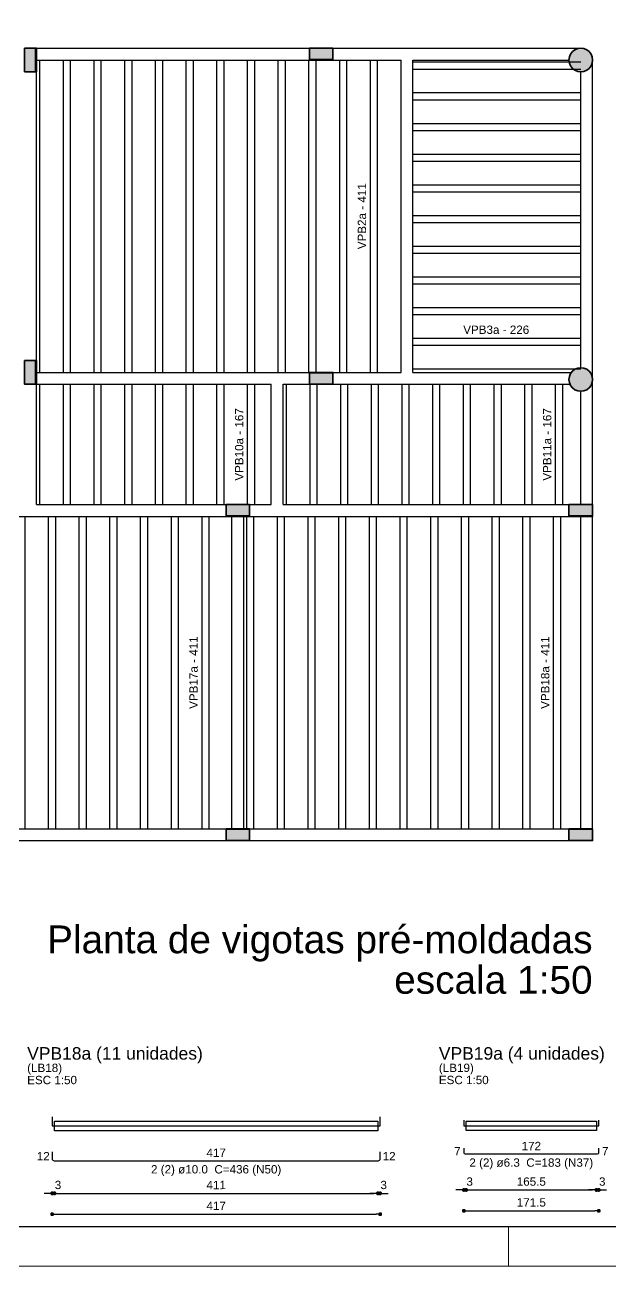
# Model space of a CAD drawing. Header units: millimetres. Extents: x 0 to 84.1, y 0 to 59.4.
# Drawn here: x 35.8 to 50.69, y 0 to 31.55 of the extents above; entities that cross this region are included whole.
import ezdxf

# ---------------------------------------------------------------- set-up
doc = ezdxf.new("R2010")
doc.units = ezdxf.units.MM
doc.header["$MEASUREMENT"] = 0
doc.layers.get('0').update_dxf_attribs({"color": 1, "lineweight": 13})
for name, color, linetype, lineweight in [('Descrição da armadura', 2, 'Continuous', 20), ('DT-Forma', 4, 'Continuous', 30), ('DT-Título', 3, 'Continuous', 25), ('FO-Pilares', 5, 'Continuous', 35), ('FO-Textos das lajes', 3, 'Continuous', 25), ('FO-Vigas', 3, 'Continuous', 25), ('FOLHA EXTERNA', 1, 'Continuous', 13), ('Folha_padrão', 3, 'Continuous', 25), ('Textos armaduras', 1, 'Continuous', 13)]:
    doc.layers.add(name, color=color, linetype=linetype, lineweight=lineweight)
for name, color, linetype in [('DT-Armadura positiva', 170, 'Continuous'), ('DT-Cotas', 12, 'Continuous'), ('FO-Hachuras das lajes', 254, 'Continuous'), ('FO-Hachuras dos pilares', 18, 'Continuous')]:
    doc.layers.add(name, color=color, linetype=linetype)
doc.styles.add('Arial', font='')
doc.styles.get('Arial').set_extended_font_data('Arial')
doc.dimstyles.new('UM_50.000000', dxfattribs={"dimtxt": 0.18, "dimasz": 0.1, "dimexe": 0.1, "dimexo": 0.2, "dimgap": 0, "dimtad": 1, "dimtih": 1, "dimtoh": 1, "dimdec": 1, "dimlfac": 50, "dimzin": 0, "dimdsep": 46, "dimtxsty": 'Standard', "dimcen": 0.09, "dimdle": 0.1, "dimadec": 1, "dimazin": 2, "dimtfac": 1, "dimtdec": 4, "dimtofl": 0, "dimtmove": 0, "dimatfit": 3, "dimfxl": 1, "dimtolj": 1, "dimarcsym": 0})

# ---------------------------------------------------------------- blocks, each defined once
blk = doc.blocks.new('_Dot')
at = {"color": 0, "linetype": 'ByBlock', "lineweight": -2}
blk.add_line((-0.5, 0), (-1, 0), dxfattribs=at)
at = {"color": 0, "linetype": 'ByBlock', "const_width": 0.5}
blk.add_lwpolyline([(-0.25, 0, 1), (0.25, 0, 1)], format="xyb", close=True, dxfattribs=at)
blk = doc.blocks.new('*D84')
at = {"layer": 'Defpoints', "color": 0}
for p in [(36.5, 1.321), (44.84, 1.321), (44.84, 1.321)]:
    blk.add_point(p, dxfattribs=at)
at = {"layer": 'DT-Cotas', "color": 0, "lineweight": -2}
blk.add_line((36.6, 1.321), (44.74, 1.321), dxfattribs=at)
at = {"layer": 'DT-Cotas', "color": 0, "lineweight": -2, "xscale": 0.1, "yscale": 0.1, "zscale": 0.1, "rotation": 180}
blk.add_blockref('_Dot', (36.5, 1.321), dxfattribs=at)
at = {"layer": 'DT-Cotas', "color": 0, "lineweight": -2, "xscale": 0.1, "yscale": 0.1, "zscale": 0.1}
blk.add_blockref('_Dot', (44.84, 1.321), dxfattribs=at)
at = {"layer": 'DT-Cotas', "insert": (40.67, 1.533), "char_height": 0.2118, "attachment_point": 5, "rotation": 0.0057, "style": 'Arial'}
blk.add_mtext('\\A1;417', dxfattribs=at)
blk = doc.blocks.new('*D85')
at = {"layer": 'Defpoints', "color": 0}
for p in [(36.5, 1.851), (36.56, 1.851), (36.56, 1.851)]:
    blk.add_point(p, dxfattribs=at)
at = {"layer": 'DT-Cotas', "color": 0, "lineweight": -2}
for p, q in [((36.4, 1.851), (36.3, 1.851)), ((36.66, 1.851), (36.76, 1.851))]:
    blk.add_line(p, q, dxfattribs=at)
at = {"layer": 'DT-Cotas', "color": 0, "lineweight": -2, "xscale": 0.1, "yscale": 0.1, "zscale": 0.1}
blk.add_blockref('_Dot', (36.5, 1.851), dxfattribs=at)
at = {"layer": 'DT-Cotas', "color": 0, "lineweight": -2, "xscale": 0.1, "yscale": 0.1, "zscale": 0.1, "rotation": 180}
blk.add_blockref('_Dot', (36.56, 1.851), dxfattribs=at)
at = {"layer": 'DT-Cotas', "insert": (36.648, 2.063), "char_height": 0.2118, "attachment_point": 5, "rotation": 0.0057, "style": 'Arial'}
blk.add_mtext('\\A1;3', dxfattribs=at)
blk = doc.blocks.new('*D86')
at = {"layer": 'Defpoints', "color": 0}
for p in [(36.56, 1.851), (44.78, 1.851), (44.78, 1.851)]:
    blk.add_point(p, dxfattribs=at)
at = {"layer": 'DT-Cotas', "color": 0, "lineweight": -2}
blk.add_line((36.66, 1.851), (44.68, 1.851), dxfattribs=at)
at = {"layer": 'DT-Cotas', "color": 0, "lineweight": -2, "xscale": 0.1, "yscale": 0.1, "zscale": 0.1, "rotation": 180}
blk.add_blockref('_Dot', (36.56, 1.851), dxfattribs=at)
at = {"layer": 'DT-Cotas', "color": 0, "lineweight": -2, "xscale": 0.1, "yscale": 0.1, "zscale": 0.1}
blk.add_blockref('_Dot', (44.78, 1.851), dxfattribs=at)
at = {"layer": 'DT-Cotas', "insert": (40.67, 2.063), "char_height": 0.2118, "attachment_point": 5, "rotation": 0.0057, "style": 'Arial'}
blk.add_mtext('\\A1;411', dxfattribs=at)
blk = doc.blocks.new('*D87')
at = {"layer": 'Defpoints', "color": 0}
for p in [(44.78, 1.851), (44.84, 1.851), (44.84, 1.851)]:
    blk.add_point(p, dxfattribs=at)
at = {"layer": 'DT-Cotas', "color": 0, "lineweight": -2}
for p, q in [((44.68, 1.851), (44.58, 1.851)), ((44.94, 1.851), (45.04, 1.851))]:
    blk.add_line(p, q, dxfattribs=at)
at = {"layer": 'DT-Cotas', "color": 0, "lineweight": -2, "xscale": 0.1, "yscale": 0.1, "zscale": 0.1}
blk.add_blockref('_Dot', (44.78, 1.851), dxfattribs=at)
at = {"layer": 'DT-Cotas', "color": 0, "lineweight": -2, "xscale": 0.1, "yscale": 0.1, "zscale": 0.1, "rotation": 180}
blk.add_blockref('_Dot', (44.84, 1.851), dxfattribs=at)
at = {"layer": 'DT-Cotas', "insert": (44.928, 2.063), "char_height": 0.2118, "attachment_point": 5, "rotation": 0.0057, "style": 'Arial'}
blk.add_mtext('\\A1;3', dxfattribs=at)
blk = doc.blocks.new('*D88')
at = {"layer": 'Defpoints', "color": 0}
for p in [(46.967, 1.407), (50.397, 1.407), (50.397, 1.407)]:
    blk.add_point(p, dxfattribs=at)
at = {"layer": 'DT-Cotas', "color": 0, "lineweight": -2}
blk.add_line((47.067, 1.407), (50.297, 1.407), dxfattribs=at)
at = {"layer": 'DT-Cotas', "color": 0, "lineweight": -2, "xscale": 0.1, "yscale": 0.1, "zscale": 0.1, "rotation": 180}
blk.add_blockref('_Dot', (46.967, 1.407), dxfattribs=at)
at = {"layer": 'DT-Cotas', "color": 0, "lineweight": -2, "xscale": 0.1, "yscale": 0.1, "zscale": 0.1}
blk.add_blockref('_Dot', (50.397, 1.407), dxfattribs=at)
at = {"layer": 'DT-Cotas', "insert": (48.682, 1.619), "char_height": 0.2118, "attachment_point": 5, "rotation": 0.0057, "style": 'Arial'}
blk.add_mtext('\\A1;171.5', dxfattribs=at)
blk = doc.blocks.new('*D89')
at = {"layer": 'Defpoints', "color": 0}
for p in [(46.967, 1.937), (47.027, 1.937), (47.027, 1.937)]:
    blk.add_point(p, dxfattribs=at)
at = {"layer": 'DT-Cotas', "color": 0, "lineweight": -2}
for p, q in [((46.867, 1.937), (46.767, 1.937)), ((47.127, 1.937), (47.227, 1.937))]:
    blk.add_line(p, q, dxfattribs=at)
at = {"layer": 'DT-Cotas', "color": 0, "lineweight": -2, "xscale": 0.1, "yscale": 0.1, "zscale": 0.1}
blk.add_blockref('_Dot', (46.967, 1.937), dxfattribs=at)
at = {"layer": 'DT-Cotas', "color": 0, "lineweight": -2, "xscale": 0.1, "yscale": 0.1, "zscale": 0.1, "rotation": 180}
blk.add_blockref('_Dot', (47.027, 1.937), dxfattribs=at)
at = {"layer": 'DT-Cotas', "insert": (47.115, 2.149), "char_height": 0.2118, "attachment_point": 5, "rotation": 0.0057, "style": 'Arial'}
blk.add_mtext('\\A1;3', dxfattribs=at)
blk = doc.blocks.new('*D90')
at = {"layer": 'Defpoints', "color": 0}
for p in [(47.027, 1.937), (50.337, 1.937), (50.337, 1.937)]:
    blk.add_point(p, dxfattribs=at)
at = {"layer": 'DT-Cotas', "color": 0, "lineweight": -2}
blk.add_line((47.127, 1.937), (50.237, 1.937), dxfattribs=at)
at = {"layer": 'DT-Cotas', "color": 0, "lineweight": -2, "xscale": 0.1, "yscale": 0.1, "zscale": 0.1, "rotation": 180}
blk.add_blockref('_Dot', (47.027, 1.937), dxfattribs=at)
at = {"layer": 'DT-Cotas', "color": 0, "lineweight": -2, "xscale": 0.1, "yscale": 0.1, "zscale": 0.1}
blk.add_blockref('_Dot', (50.337, 1.937), dxfattribs=at)
at = {"layer": 'DT-Cotas', "insert": (48.682, 2.149), "char_height": 0.2118, "attachment_point": 5, "rotation": 0.0057, "style": 'Arial'}
blk.add_mtext('\\A1;165.5', dxfattribs=at)
blk = doc.blocks.new('*D91')
at = {"layer": 'Defpoints', "color": 0}
for p in [(50.337, 1.937), (50.397, 1.937), (50.397, 1.937)]:
    blk.add_point(p, dxfattribs=at)
at = {"layer": 'DT-Cotas', "color": 0, "lineweight": -2}
for p, q in [((50.237, 1.937), (50.137, 1.937)), ((50.497, 1.937), (50.597, 1.937))]:
    blk.add_line(p, q, dxfattribs=at)
at = {"layer": 'DT-Cotas', "color": 0, "lineweight": -2, "xscale": 0.1, "yscale": 0.1, "zscale": 0.1}
blk.add_blockref('_Dot', (50.337, 1.937), dxfattribs=at)
at = {"layer": 'DT-Cotas', "color": 0, "lineweight": -2, "xscale": 0.1, "yscale": 0.1, "zscale": 0.1, "rotation": 180}
blk.add_blockref('_Dot', (50.397, 1.937), dxfattribs=at)
at = {"layer": 'DT-Cotas', "insert": (50.485, 2.149), "char_height": 0.2118, "attachment_point": 5, "rotation": 0.0057, "style": 'Arial'}
blk.add_mtext('\\A1;3', dxfattribs=at)

msp = doc.modelspace()

# ---------------------------------------------------------------- hatches: boundary and pattern name
at = {"layer": 'FO-Hachuras dos pilares', "linetype": 'Continuous'}
for points in [[(36.08, 30.9547), (35.8, 30.9547), (35.8, 30.3547), (36.08, 30.3547), (36.08, 30.9547)], [(43.04, 30.9547), (43.04, 30.8147), (43.04, 30.6747), (43.34, 30.6747), (43.64, 30.6747), (43.64, 30.8147), (43.64, 30.9547), (43.34, 30.9547)], [(50.24, 30.6547), (50.2298, 30.7324), (50.1998, 30.8047), (50.1521, 30.8669), (50.09, 30.9146), (50.0176, 30.9445), (49.94, 30.9547), (49.8624, 30.9445), (49.79, 30.9146), (49.7279, 30.8669), (49.6802, 30.8047), (49.6502, 30.7324), (49.64, 30.6547), (49.6502, 30.5771), (49.6802, 30.5047), (49.7279, 30.4426), (49.79, 30.3949), (49.8624, 30.365), (49.94, 30.3547), (50.0176, 30.365), (50.09, 30.3949), (50.1521, 30.4426), (50.1998, 30.5047), (50.2298, 30.5771)], [(36.08, 23.0147), (35.8, 23.0147), (35.8, 22.4147), (36.08, 22.4147), (36.08, 23.0147)], [(50.24, 22.5347), (50.2298, 22.6124), (50.1998, 22.6847), (50.1521, 22.7469), (50.09, 22.7946), (50.0176, 22.8245), (49.94, 22.8347), (49.8624, 22.8245), (49.79, 22.7946), (49.7279, 22.7469), (49.6802, 22.6847), (49.6502, 22.6124), (49.64, 22.5347), (49.6502, 22.4571), (49.6802, 22.3847), (49.7279, 22.3226), (49.79, 22.2749), (49.8624, 22.245), (49.94, 22.2347), (50.0176, 22.245), (50.09, 22.2749), (50.1521, 22.3226), (50.1998, 22.3847), (50.2298, 22.4571)], [(43.64, 22.6947), (43.04, 22.6947), (43.04, 22.4147), (43.64, 22.4147), (43.64, 22.6947)], [(40.92, 19.3547), (40.92, 19.2147), (40.92, 19.0747), (41.22, 19.0747), (41.52, 19.0747), (41.52, 19.2147), (41.52, 19.3547), (41.22, 19.3547)], [(49.64, 19.3547), (49.64, 19.2147), (49.64, 19.0747), (49.94, 19.0747), (50.24, 19.0747), (50.24, 19.2147), (50.24, 19.3547), (49.94, 19.3547)], [(41.52, 11.0947), (40.92, 11.0947), (40.92, 10.8147), (41.52, 10.8147), (41.52, 11.0947)], [(50.24, 11.0947), (49.64, 11.0947), (49.64, 10.8147), (50.24, 10.8147), (50.24, 11.0947)]]:
    msp.add_hatch(color=256, dxfattribs=at).paths.add_polyline_path(points)

# ---------------------------------------------------------------- linework, layer by layer
at = {"layer": 'DT-Armadura positiva'}
for p, q in [((36.5002, 3.7934), (36.5002, 3.5634)), ((44.8402, 3.5634), (44.8402, 3.7934)), ((36.5002, 3.5634), (44.8402, 3.5634)), ((46.9672, 3.7092), (46.9672, 3.5643)), ((46.9672, 3.5643), (50.3972, 3.5643)), ((50.3972, 3.5643), (50.3972, 3.7092)), ((36.5002, 2.9098), (36.5002, 2.7298)), ((44.8402, 2.7298), (44.8402, 2.9098)), ((46.9672, 2.9958), (46.9672, 2.8824)), ((46.9987, 2.8509), (50.3657, 2.8509)), ((50.3972, 2.8824), (50.3972, 2.9958)), ((36.5502, 2.6798), (44.7902, 2.6798))]:
    msp.add_line(p, q, dxfattribs=at)
for centre, radius, start, end in [((46.9987, 2.8824), 0.0315, 180, 270), ((50.3657, 2.8824), 0.0315, 270, 0), ((36.5502, 2.7298), 0.05, 180, 270), ((44.7902, 2.7298), 0.05, 270, 0)]:
    msp.add_arc(centre, radius, start, end, dxfattribs=at)
at = {"layer": 'DT-Forma'}
for points in [[(36.5602, 3.4434), (36.5602, 3.6834), (44.7802, 3.6834), (44.7802, 3.4434), (36.5602, 3.4434)], [(47.0272, 3.4443), (47.0272, 3.6843), (50.3372, 3.6843), (50.3372, 3.4443), (47.0272, 3.4443)]]:
    msp.add_lwpolyline(points, close=True, dxfattribs=at)
at = {"layer": 'FO-Hachuras das lajes'}
for p, q in [((36.19, 29.7047), (36.19, 30.6547)), ((36.79, 29.7047), (36.79, 30.6547)), ((36.97, 29.7047), (36.97, 30.6547)), ((37.57, 29.7047), (37.57, 30.6547)), ((37.75, 29.7047), (37.75, 30.6547)), ((38.35, 29.7047), (38.35, 30.6547)), ((38.53, 29.7047), (38.53, 30.6547)), ((39.13, 29.7047), (39.13, 30.6547)), ((39.31, 29.7047), (39.31, 30.6547)), ((39.91, 29.7047), (39.91, 30.6547)), ((40.09, 29.7047), (40.09, 30.6547)), ((40.69, 29.7047), (40.69, 30.6547)), ((40.87, 29.7047), (40.87, 30.6547)), ((41.47, 29.7047), (41.47, 30.6547)), ((41.65, 29.7047), (41.65, 30.6547)), ((42.25, 29.7047), (42.25, 30.6547)), ((42.43, 29.7047), (42.43, 30.6547)), ((43.03, 29.7047), (43.03, 30.6547)), ((43.21, 29.7047), (43.21, 30.6547)), ((43.81, 29.7047), (43.81, 30.6547)), ((43.99, 29.7047), (43.99, 30.6547)), ((44.59, 29.7047), (44.59, 30.6547)), ((44.77, 29.7047), (44.77, 30.6547)), ((45.37, 29.7047), (45.37, 30.6547)), ((45.67, 30.6047), (49.94, 30.6047)), ((45.67, 30.4247), (49.94, 30.4247)), ((36.19, 22.7147), (36.19, 29.7047)), ((36.79, 22.7147), (36.79, 29.7047)), ((36.97, 22.7147), (36.97, 29.7047)), ((37.57, 22.7147), (37.57, 29.7047)), ((37.75, 22.7147), (37.75, 29.7047)), ((38.35, 22.7147), (38.35, 29.7047)), ((38.53, 22.7147), (38.53, 29.7047)), ((39.13, 22.7147), (39.13, 29.7047)), ((39.31, 22.7147), (39.31, 29.7047)), ((39.91, 22.7147), (39.91, 29.7047)), ((40.09, 22.7147), (40.09, 29.7047)), ((40.69, 22.7147), (40.69, 29.7047)), ((40.87, 22.7147), (40.87, 29.7047)), ((41.47, 22.7147), (41.47, 29.7047)), ((41.65, 22.7147), (41.65, 29.7047)), ((42.25, 22.7147), (42.25, 29.7047)), ((42.43, 22.7147), (42.43, 29.7047)), ((43.03, 22.7147), (43.03, 29.7047)), ((43.21, 22.7147), (43.21, 29.7047)), ((43.81, 22.7147), (43.81, 29.7047)), ((43.99, 22.7147), (43.99, 29.7047)), ((44.59, 22.7147), (44.59, 29.7047)), ((44.77, 22.7147), (44.77, 29.7047)), ((45.37, 22.7147), (45.37, 29.7047)), ((45.67, 29.8247), (49.94, 29.8247)), ((45.67, 29.6447), (49.94, 29.6447)), ((45.67, 29.0447), (49.94, 29.0447)), ((45.67, 28.8647), (49.94, 28.8647)), ((45.67, 28.2647), (49.94, 28.2647)), ((45.67, 28.0847), (49.94, 28.0847)), ((45.67, 27.4847), (49.94, 27.4847)), ((45.67, 27.3047), (49.94, 27.3047)), ((45.67, 26.7047), (49.94, 26.7047)), ((45.67, 26.5247), (49.94, 26.5247)), ((45.67, 25.9247), (49.94, 25.9247)), ((45.67, 25.7447), (49.94, 25.7447)), ((45.67, 25.1447), (49.94, 25.1447)), ((45.67, 24.9647), (49.94, 24.9647)), ((45.67, 24.3647), (49.94, 24.3647)), ((45.67, 24.1847), (49.94, 24.1847)), ((45.67, 23.5847), (49.94, 23.5847)), ((45.67, 23.4047), (49.94, 23.4047)), ((45.67, 22.8047), (49.94, 22.8047)), ((36.19, 20.6047), (36.19, 22.4147)), ((36.79, 20.6047), (36.79, 22.4147)), ((36.97, 20.6047), (36.97, 22.4147)), ((37.57, 20.6047), (37.57, 22.4147)), ((37.75, 20.6047), (37.75, 22.4147)), ((38.35, 20.6047), (38.35, 22.4147)), ((38.53, 20.6047), (38.53, 22.4147)), ((39.13, 20.6047), (39.13, 22.4147)), ((39.31, 20.6047), (39.31, 22.4147)), ((39.91, 20.6047), (39.91, 22.4147)), ((40.09, 20.6047), (40.09, 22.4147)), ((40.69, 20.6047), (40.69, 22.4147)), ((40.87, 20.6047), (40.87, 22.4147)), ((41.47, 20.6047), (41.47, 22.4147)), ((41.65, 20.6047), (41.65, 22.4147)), ((42.46, 20.6047), (42.46, 22.4147)), ((43.06, 20.6047), (43.06, 22.4147)), ((43.24, 20.6047), (43.24, 22.4147)), ((43.84, 20.6047), (43.84, 22.4147)), ((44.02, 20.6047), (44.02, 22.4147)), ((44.62, 20.6047), (44.62, 22.4147)), ((44.8, 20.6047), (44.8, 22.4147)), ((45.4, 20.6047), (45.4, 22.4147)), ((45.58, 20.6047), (45.58, 22.4147)), ((46.18, 20.6047), (46.18, 22.4147)), ((46.36, 20.6047), (46.36, 22.4147)), ((46.96, 20.6047), (46.96, 22.4147)), ((47.14, 20.6047), (47.14, 22.4147)), ((47.74, 20.6047), (47.74, 22.4147)), ((47.92, 20.6047), (47.92, 22.4147)), ((48.52, 20.6047), (48.52, 22.4147)), ((48.7, 20.6047), (48.7, 22.4147)), ((49.3, 20.6047), (49.3, 22.4147)), ((49.48, 20.6047), (49.48, 22.4147)), ((36.19, 19.3547), (36.19, 20.6047)), ((36.79, 19.3547), (36.79, 20.6047)), ((36.97, 19.3547), (36.97, 20.6047)), ((37.57, 19.3547), (37.57, 20.6047)), ((37.75, 19.3547), (37.75, 20.6047)), ((38.35, 19.3547), (38.35, 20.6047)), ((38.53, 19.3547), (38.53, 20.6047)), ((39.13, 19.3547), (39.13, 20.6047)), ((39.31, 19.3547), (39.31, 20.6047)), ((39.91, 19.3547), (39.91, 20.6047)), ((40.09, 19.3547), (40.09, 20.6047)), ((40.69, 19.3547), (40.69, 20.6047)), ((40.87, 19.3547), (40.87, 20.6047)), ((41.47, 19.3547), (41.47, 20.6047)), ((41.65, 19.3547), (41.65, 20.6047)), ((42.46, 19.3547), (42.46, 20.6047)), ((43.06, 19.3547), (43.06, 20.6047)), ((43.24, 19.3547), (43.24, 20.6047)), ((43.84, 19.3547), (43.84, 20.6047)), ((44.02, 19.3547), (44.02, 20.6047)), ((44.62, 19.3547), (44.62, 20.6047)), ((44.8, 19.3547), (44.8, 20.6047)), ((45.4, 19.3547), (45.4, 20.6047)), ((45.58, 19.3547), (45.58, 20.6047)), ((46.18, 19.3547), (46.18, 20.6047)), ((46.36, 19.3547), (46.36, 20.6047)), ((46.96, 19.3547), (46.96, 20.6047)), ((47.14, 19.3547), (47.14, 20.6047)), ((47.74, 19.3547), (47.74, 20.6047)), ((47.92, 19.3547), (47.92, 20.6047)), ((48.52, 19.3547), (48.52, 20.6047)), ((48.7, 19.3547), (48.7, 20.6047)), ((49.3, 19.3547), (49.3, 20.6047)), ((49.48, 19.3547), (49.48, 20.6047)), ((35.81, 11.1147), (35.81, 19.0547)), ((36.41, 11.1147), (36.41, 19.0547)), ((36.59, 11.1147), (36.59, 19.0547)), ((37.19, 11.1147), (37.19, 19.0547)), ((37.37, 11.1147), (37.37, 19.0547)), ((37.97, 11.1147), (37.97, 19.0547)), ((38.15, 11.1147), (38.15, 19.0547)), ((38.75, 11.1147), (38.75, 19.0547)), ((38.93, 11.1147), (38.93, 19.0547)), ((39.53, 11.1147), (39.53, 19.0547)), ((39.71, 11.1147), (39.71, 19.0547)), ((40.31, 11.1147), (40.31, 19.0547)), ((40.49, 11.1147), (40.49, 19.0547)), ((41.45, 11.1147), (41.45, 19.0547)), ((41.63, 11.1147), (41.63, 19.0547)), ((42.23, 11.1147), (42.23, 19.0547)), ((42.41, 11.1147), (42.41, 19.0547)), ((43.01, 11.1147), (43.01, 19.0547)), ((43.19, 11.1147), (43.19, 19.0547)), ((43.79, 11.1147), (43.79, 19.0547)), ((43.97, 11.1147), (43.97, 19.0547)), ((44.57, 11.1147), (44.57, 19.0547)), ((44.75, 11.1147), (44.75, 19.0547)), ((45.35, 11.1147), (45.35, 19.0547)), ((45.53, 11.1147), (45.53, 19.0547)), ((46.13, 11.1147), (46.13, 19.0547)), ((46.31, 11.1147), (46.31, 19.0547)), ((46.91, 11.1147), (46.91, 19.0547)), ((47.09, 11.1147), (47.09, 19.0547)), ((47.69, 11.1147), (47.69, 19.0547)), ((47.87, 11.1147), (47.87, 19.0547)), ((48.47, 11.1147), (48.47, 19.0547)), ((48.65, 11.1147), (48.65, 19.0547)), ((49.25, 11.1147), (49.25, 19.0547)), ((49.43, 11.1147), (49.43, 19.0547))]:
    msp.add_line(p, q, dxfattribs=at)
at = {"layer": 'FO-Hachuras dos pilares'}
for p, q in [((36.08, 30.3547), (36.08, 30.9547)), ((43.04, 30.6747), (43.64, 30.6747)), ((36.08, 22.4147), (36.08, 23.0147)), ((43.64, 22.6947), (43.04, 22.6947)), ((40.92, 19.0747), (41.52, 19.0747)), ((49.64, 19.0747), (50.24, 19.0747)), ((41.52, 11.0947), (40.92, 11.0947)), ((50.24, 11.0947), (49.64, 11.0947))]:
    msp.add_line(p, q, dxfattribs=at)
at = {"layer": 'FO-Pilares'}
for points in [[(36.1, 30.9547), (35.8, 30.9547), (35.8, 30.3547), (36.1, 30.3547), (36.1, 30.9547)], [(43.04, 30.9547), (43.04, 30.8047), (43.04, 30.6547), (43.34, 30.6547), (43.64, 30.6547), (43.64, 30.8047), (43.64, 30.9547), (43.34, 30.9547), (43.04, 30.9547)], [(50.24, 30.6547), (50.2298, 30.7324), (50.1998, 30.8047), (50.1521, 30.8669), (50.09, 30.9146), (50.0176, 30.9445), (49.94, 30.9547), (49.8624, 30.9445), (49.79, 30.9146), (49.7279, 30.8669), (49.6802, 30.8047), (49.6502, 30.7324), (49.64, 30.6547), (49.6502, 30.5771), (49.6802, 30.5047), (49.7279, 30.4426), (49.79, 30.3949), (49.8624, 30.365), (49.94, 30.3547), (50.0176, 30.365), (50.09, 30.3949), (50.1521, 30.4426), (50.1998, 30.5047), (50.2298, 30.5771), (50.24, 30.6547)], [(36.1, 23.0147), (35.8, 23.0147), (35.8, 22.4147), (36.1, 22.4147), (36.1, 23.0147)], [(50.24, 22.5347), (50.2298, 22.6124), (50.1998, 22.6847), (50.1521, 22.7469), (50.09, 22.7946), (50.0176, 22.8245), (49.94, 22.8347), (49.8624, 22.8245), (49.79, 22.7946), (49.7279, 22.7469), (49.6802, 22.6847), (49.6502, 22.6124), (49.64, 22.5347), (49.6502, 22.4571), (49.6802, 22.3847), (49.7279, 22.3226), (49.79, 22.2749), (49.8624, 22.245), (49.94, 22.2347), (50.0176, 22.245), (50.09, 22.2749), (50.1521, 22.3226), (50.1998, 22.3847), (50.2298, 22.4571), (50.24, 22.5347)], [(43.04, 22.7147), (43.04, 22.4147), (43.64, 22.4147), (43.64, 22.7147), (43.04, 22.7147)], [(40.92, 19.3547), (40.92, 19.2047), (40.92, 19.0547), (41.22, 19.0547), (41.52, 19.0547), (41.52, 19.2047), (41.52, 19.3547), (41.22, 19.3547), (40.92, 19.3547)], [(49.64, 19.3547), (49.64, 19.2047), (49.64, 19.0547), (49.94, 19.0547), (50.24, 19.0547), (50.24, 19.2047), (50.24, 19.3547), (49.94, 19.3547), (49.64, 19.3547)], [(40.92, 11.1147), (40.92, 10.8147), (41.52, 10.8147), (41.52, 11.1147), (40.92, 11.1147)], [(49.64, 11.1147), (49.64, 10.8147), (50.24, 10.8147), (50.24, 11.1147), (49.64, 11.1147)]]:
    msp.add_lwpolyline(points, close=True, dxfattribs=at)
at = {"layer": 'FO-Vigas'}
for p, q in [((36.1, 30.9547), (43.04, 30.9547)), ((43.64, 30.9547), (45.52, 30.9547)), ((45.52, 30.9547), (49.94, 30.9547)), ((36.1, 30.6547), (43.04, 30.6547)), ((43.64, 30.6547), (45.37, 30.6547)), ((45.37, 22.7147), (45.37, 30.6547)), ((45.67, 22.7147), (45.67, 30.6547)), ((45.67, 30.6547), (49.64, 30.6547)), ((50.24, 22.5347), (50.24, 30.6547)), ((36.1, 28.8047), (36.1, 30.3547)), ((49.94, 22.8347), (49.94, 30.3547)), ((36.1, 23.0147), (36.1, 28.8047)), ((36.1, 22.7147), (42.22, 22.7147)), ((36.1, 19.3547), (36.1, 22.4147)), ((36.1, 22.4147), (42.07, 22.4147)), ((42.07, 19.3547), (42.07, 22.4147)), ((42.22, 22.7147), (43.04, 22.7147)), ((42.37, 22.4147), (43.04, 22.4147)), ((42.37, 19.3547), (42.37, 22.4147)), ((43.64, 22.7147), (45.37, 22.7147)), ((43.64, 22.4147), (45.52, 22.4147)), ((45.52, 22.4147), (49.6678, 22.4147)), ((45.67, 22.7147), (49.7032, 22.7147)), ((50.24, 19.3547), (50.24, 22.5347)), ((49.94, 19.3547), (49.94, 22.2347)), ((36.1, 19.3547), (40.92, 19.3547)), ((41.52, 19.3547), (42.07, 19.3547)), ((42.37, 19.3547), (49.64, 19.3547)), ((32.8, 19.0547), (35.95, 19.0547)), ((35.95, 19.0547), (40.92, 19.0547)), ((41.07, 11.1147), (41.07, 19.0547)), ((41.37, 11.1147), (41.37, 19.0547)), ((41.52, 19.0547), (42.22, 19.0547)), ((42.22, 19.0547), (49.64, 19.0547)), ((49.94, 11.1147), (49.94, 19.0547)), ((50.24, 11.1147), (50.24, 19.0547)), ((32.6, 11.1147), (40.92, 11.1147)), ((41.52, 11.1147), (49.64, 11.1147)), ((32.6, 10.8147), (40.92, 10.8147)), ((41.52, 10.8147), (49.64, 10.8147))]:
    msp.add_line(p, q, dxfattribs=at)
at = {"layer": 'FOLHA EXTERNA', "color": 2, "linetype": 'Continuous'}
for points in [[(0, 0), (84.1, 0), (84.1, 59.4), (0, 59.4), (0, 0)], [(48.1, 1.0076), (48.1, 0)]]:
    msp.add_lwpolyline(points, dxfattribs=at)
at = {"layer": 'Folha_padrão', "color": 6, "linetype": 'Continuous'}
msp.add_lwpolyline([(3, 58.4), (83.1, 58.4), (83.1, 1), (3, 1), (3, 58.4)], dxfattribs=at)

# ---------------------------------------------------------------- texts
at = {"layer": 'Descrição da armadura', "char_height": 0.2118, "attachment_point": 8, "line_spacing_factor": 0.9, "style": 'Arial'}
for s, insert, width in [('2 (2) ø10.0  C=436 (N50)', (40.6698, 2.2924), 6.625854), ('2 (2) ø6.3  C=183 (N37)', (48.6818, 2.4634), 6.296853)]:
    msp.add_mtext(s, dxfattribs=dict(at, insert=insert, width=width))
at = {"layer": 'DT-Título', "line_spacing_factor": 0.798, "style": 'Arial'}
for s, insert, char_height, width, attachment_point in [('Planta de vigotas pré-moldadas ', (50.24, 7.7397), 0.706, 26.2632, 9), ('escala 1:50', (50.24, 6.9137), 0.706, 9.3192, 9), ('VPB18a (11 unidades)', (35.8648, 5.1534), 0.3177, 7.6248, 7), ('VPB19a (4 unidades)', (46.3318, 5.1534), 0.3177, 7.24356, 7), ('(LB18)', (35.8648, 4.8704), 0.2118, 1.52496, 7), ('(LB19)', (46.3318, 4.8714), 0.2118, 1.52496, 7), ('ESC 1:50', (35.8648, 4.6223), 0.2118, 2.03328, 7), ('ESC 1:50', (46.3318, 4.6233), 0.2118, 2.03328, 7)]:
    msp.add_mtext(s, dxfattribs=dict(at, insert=insert, char_height=char_height, width=width, attachment_point=attachment_point))
at = {"layer": 'FO-Textos das lajes', "char_height": 0.2118, "attachment_point": 8, "rotation": 90.00021, "line_spacing_factor": 0.798, "style": 'Arial'}
for s, insert, width in [('VPB2a - 411', (44.4841, 26.6847), 2.79576), ('VPB10a - 167', (41.3641, 20.8847), 3.04992), ('VPB11a - 167', (49.1941, 20.8847), 3.04992), ('VPB17a - 411', (40.2041, 15.0847), 3.04992), ('VPB18a - 411', (49.1441, 15.0847), 3.04992)]:
    msp.add_mtext(s, dxfattribs=dict(at, insert=insert, width=width))
at = {"layer": 'FO-Textos das lajes', "insert": (47.79, 23.6906), "char_height": 0.2118, "width": 2.79576, "attachment_point": 8, "line_spacing_factor": 0.798, "style": 'Arial'}
msp.add_mtext('VPB3a - 226', dxfattribs=at)
at = {"layer": 'Textos armaduras', "char_height": 0.2118, "line_spacing_factor": 0.9, "style": 'Arial'}
for s, insert, width, attachment_point in [('172', (48.6822, 2.9482), 1.387001, 8), ('12', (36.4376, 2.6889), 1.058001, 9), ('417', (40.6702, 2.7771), 1.387001, 8), ('12', (44.9028, 2.9007), 1.058001, 1), ('7', (46.8859, 2.8174), 0.729, 9), ('7', (50.4785, 3.0292), 0.729, 1)]:
    msp.add_mtext(s, dxfattribs=dict(at, insert=insert, width=width, attachment_point=attachment_point))

# ---------------------------------------------------------------- dimensions: what is measured, and where the dimension line sits
at = {"layer": 'DT-Cotas'}
for base, p1, p2, picture, middle in [((47.0272, 1.9368), (46.9672, 1.9368), (47.0272, 1.9368), '*D89', (47.1147, 2.1486)), ((50.3372, 1.9368), (47.0272, 1.9368), (50.3372, 1.9368), '*D90', (48.6822, 2.1486)), ((50.3972, 1.9368), (50.3372, 1.9368), (50.3972, 1.9368), '*D91', (50.4847, 2.1486)), ((36.5602, 1.8508), (36.5002, 1.8508), (36.5602, 1.8508), '*D85', (36.6477, 2.0626)), ((44.7802, 1.8508), (36.5602, 1.8508), (44.7802, 1.8508), '*D86', (40.6702, 2.0626)), ((44.8402, 1.8508), (44.7802, 1.8508), (44.8402, 1.8508), '*D87', (44.9277, 2.0626)), ((44.8402, 1.3213), (36.5002, 1.3213), (44.8402, 1.3213), '*D84', (40.6702, 1.5331)), ((50.3972, 1.4073), (46.9672, 1.4073), (50.3972, 1.4073), '*D88', (48.6822, 1.6191))]:
    dim = msp.add_linear_dim(base=base, p1=p1, p2=p2, dimstyle='UM_50.000000', override={"dimtxt": 0.2118, "dimasz": 0.1, "dimexe": 0.1, "dimexo": 0.2, "dimtad": 1, "dimtih": 0, "dimtoh": 0, "dimdec": 1, "dimlfac": 50, "dimzin": 8, "dimtxsty": 'Arial', "dimblk": 'Dot', "dimblk1": 'Dot', "dimblk2": 'Dot', "dimsah": 1, "dimdle": 0.1, "dimse1": 1, "dimse2": 1, "dimclrt": 256, "dimadec": 1, "dimazin": 3, "dimtmove": 2, "dimldrblk": 'Dot'}, dxfattribs=at)
    dim.commit()
    dim.dimension.update_dxf_attribs({"geometry": picture, "text_midpoint": middle, "dimtype": 160, "text_rotation": 0.00573})

doc.saveas('drawing.dxf')
